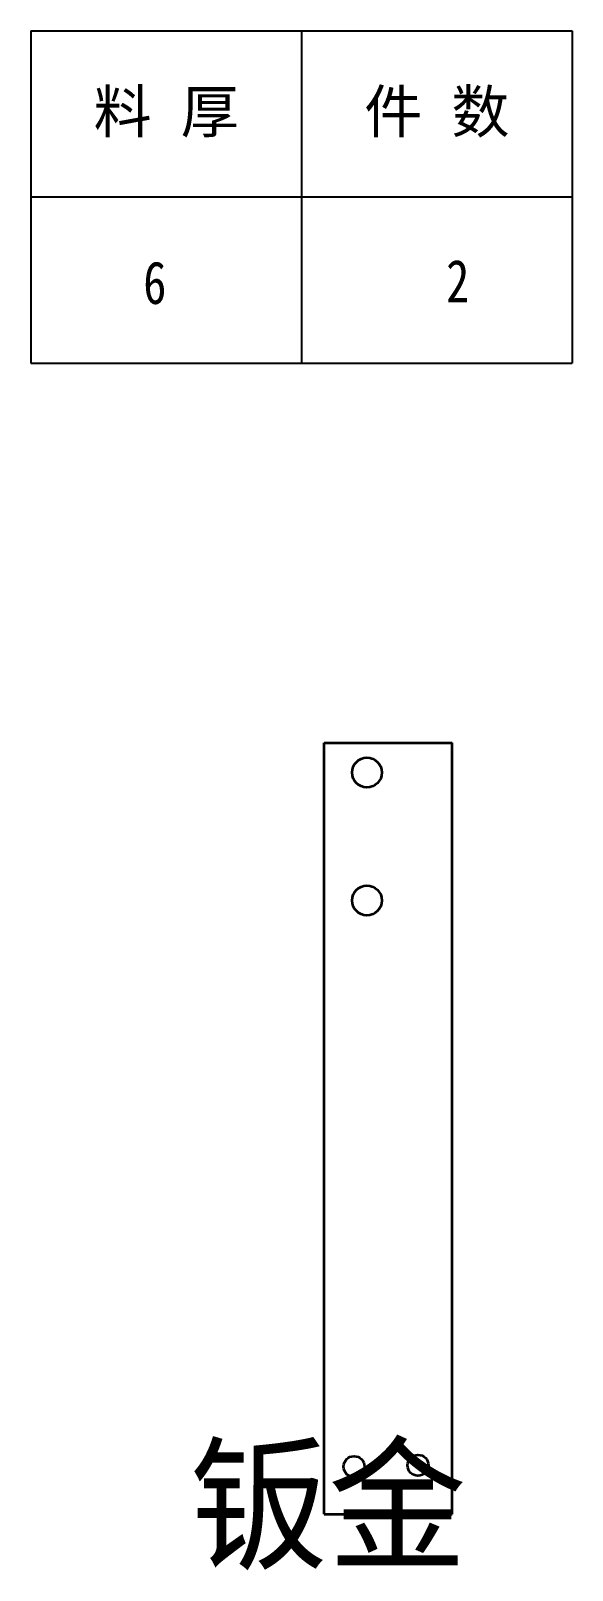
# Model space of a CAD drawing. Header units: millimetres. Extents: x -15766 to 80009, y -9701 to 15159.
# Drawn here: x 8961.4 to 9088.4, y 13567.9 to 13929.1 of the extents above; entities that cross this region are included whole.
import ezdxf
from ezdxf.enums import TextEntityAlignment as Align

# ---------------------------------------------------------------- set-up
doc = ezdxf.new("R2010")
doc.units = ezdxf.units.MM
doc.layers.add('07', color=7, linetype='Continuous')
doc.layers.add('AM_VIS', color=7, linetype='Continuous', lineweight=18)
doc.layers.add('word_dim', color=9, linetype='Continuous', lineweight=18)
doc.styles.add('DIM', font='', dxfattribs={"width": 0.8})
doc.styles.get('DIM').set_extended_font_data('NSimSun')

# ---------------------------------------------------------------- blocks, each defined once
blk = doc.blocks.new('*T2185')
at = {"color": 0, "linetype": 'ByBlock', "lineweight": -2, "transparency": 16777216}
for p, q in [((0, 0), (127, 0)), ((0, 0), (0, -78)), ((63.5, 0), (63.5, -78)), ((127, 0), (127, -78)), ((0, -39), (127, -39)), ((0, -78), (127, -78))]:
    blk.add_line(p, q, dxfattribs=at)
at = {"color": 0, "transparency": 16777216, "char_height": 10, "width": 60.5, "attachment_point": 5}
for s, insert in [('{\\fSimSun|b0|i0|c134|p2;料 厚}', (31.75, -19.5)), ('{\\fSimSun|b0|i0|c134|p2;件 数}', (95.25, -19.5))]:
    blk.add_mtext(s, dxfattribs=dict(at, insert=insert))
blk = doc.blocks.new('拆图参数')
blk.add_blockref('*T2185', (-63.5, 78))
at = {"style": 'DIM', "width": 0.8}
blk.add_attdef('6', text='', height=10, dxfattribs=at).set_placement((-37.13, 18.91), align=Align.MIDDLE_LEFT)
blk.add_attdef('1', text='', height=10, dxfattribs=at).set_placement((36.65, 19.27), align=Align.MIDDLE_CENTER)

msp = doc.modelspace()

# ---------------------------------------------------------------- linework, layer by layer
at = {"layer": 'AM_VIS', "lineweight": 35}
for p, q in [((9030.25895, 13581.03684), (9030.25895, 13762.03684)), ((9030.25895, 13762.03684), (9060.25895, 13762.03684)), ((9060.25895, 13581.03684), (9060.25895, 13762.03684)), ((9030.25895, 13581.03684), (9060.25895, 13581.03684))]:
    msp.add_line(p, q, dxfattribs=at)
for centre, radius in [((9040.25895, 13755.03696), 3.5), ((9040.25895, 13725.03696), 3.5), ((9037.23405, 13592.18283), 2.4585), ((9052.231, 13592.48654), 2.4585)]:
    msp.add_circle(centre, radius, dxfattribs=at)

# ---------------------------------------------------------------- block references
at = {"layer": '07'}
msp.add_blockref('拆图参数', (9024.90388, 13851.09401), dxfattribs=at).add_auto_attribs({'1': '2', '6': '6'})

# ---------------------------------------------------------------- texts
at = {"layer": 'word_dim', "color": 3, "insert": (8998.65386, 13595.77182), "char_height": 25, "width": 116.6634772, "attachment_point": 1}
msp.add_mtext('钣金', dxfattribs=at)

doc.saveas('drawing.dxf')
